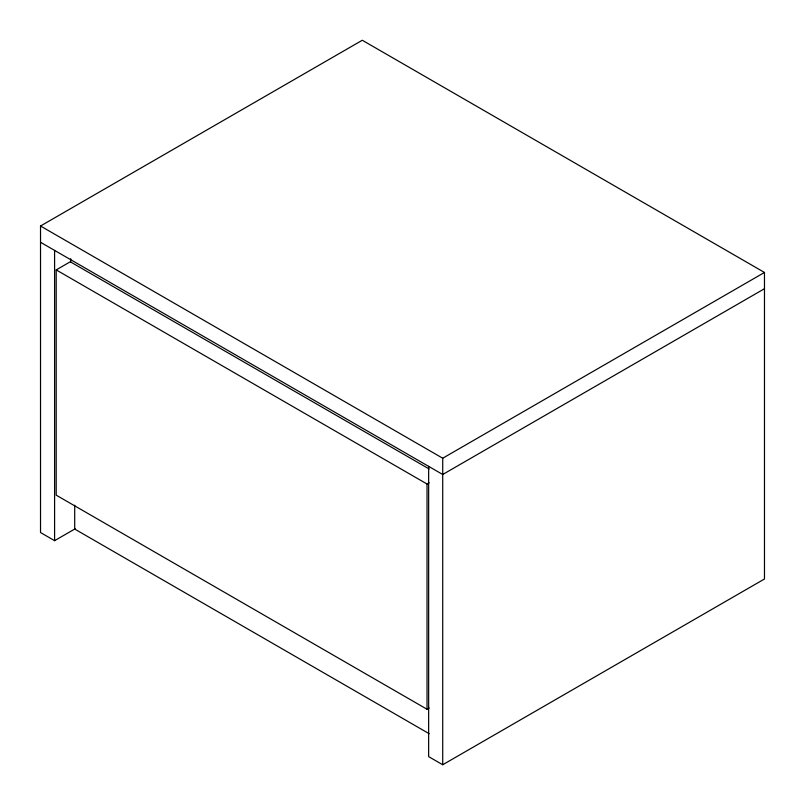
<?xml version="1.0" encoding="UTF-8"?>
<svg xmlns="http://www.w3.org/2000/svg" width="805" height="805" viewBox="0 0 805 805"><rect width="100%" height="100%" fill="white"/><g stroke="black" fill="none" stroke-linecap="round" stroke-linejoin="round"><path stroke-width="1.21" d="M75.247 528.744L54.589 540.668L40.522 532.538L40.522 226.014L362.28 40.25L764.478 272.462L764.478 578.986L442.72 764.75L428.642 756.62L428.642 466.357M429.196 707.998L427.032 709.255L56.199 495.156L56.199 269.906L70.277 261.776L429.146 468.973M40.522 226.014L442.72 458.226L764.478 272.462M764.478 288.713L442.72 474.487L40.522 242.275M56.199 269.906L427.032 484.006L429.196 482.759M429.186 733.707L74.704 529.056L74.704 505.208M442.72 458.226L442.72 764.75M427.032 484.006L427.032 709.255M70.679 258.687L70.679 262.45M54.589 250.405L54.589 540.668"/></g></svg>
